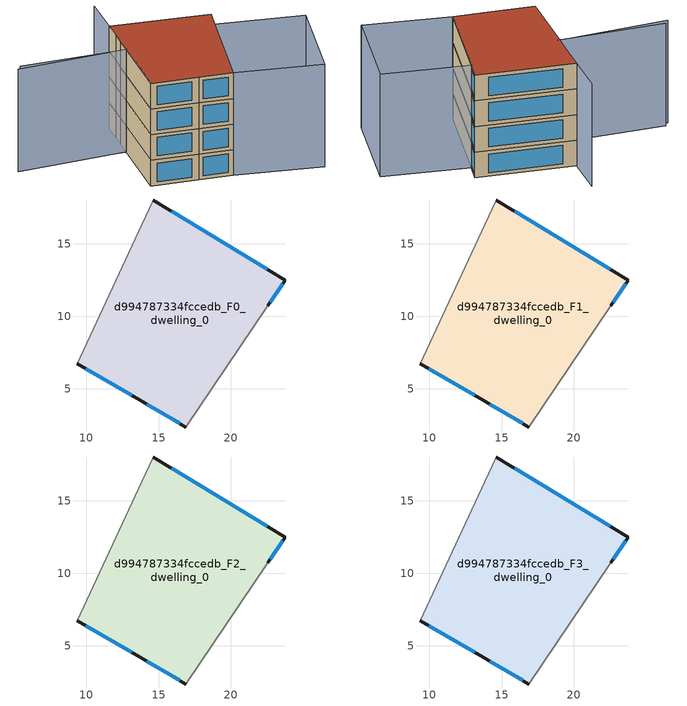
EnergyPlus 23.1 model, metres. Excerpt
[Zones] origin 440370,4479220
d994787334fccedb_F0_dwelling_0
 floor ground (EU_floor_Construction): 23.76,12.47 22.55,10.74 16.9,2.35 13.75,4.18 9.38,6.71 12.5,13.42 13.19,14.91 13.85,16.32 14.63,18.03 z0
 wall outside (EU_wall_Construction): 22.55,10.74 23.76,12.47 14.63,18.03 / 9.38,6.71 13.75,4.18 16.9,2.35 z0:3
 wall adiabatic (EU_wall_Construction): 16.9,2.35 22.55,10.74 / 14.63,18.03 13.85,16.32 13.19,14.91 12.5,13.42 9.38,6.71 z0:3
 window (EU_Window_Construction): 22.49,13.24 15.9,17.26 / 22.72,10.98 23.59,12.23 / 14.18,3.93 16.46,2.6 / 9.98,6.36 13.14,4.53 z0.42:2.58
d994787334fccedb_F1_dwelling_0
 floor to d994787334fccedb_F0_dwelling_0 (EU_floor_Construction): 23.76,12.47 22.55,10.74 16.9,2.35 13.75,4.18 9.38,6.71 12.5,13.42 13.19,14.91 13.85,16.32 14.63,18.03 z3
 wall outside (EU_wall_Construction): 22.55,10.74 23.76,12.47 14.63,18.03 / 9.38,6.71 13.75,4.18 16.9,2.35 z3:6
 wall adiabatic (EU_wall_Construction): 16.9,2.35 22.55,10.74 / 14.63,18.03 13.85,16.32 13.19,14.91 12.5,13.42 9.38,6.71 z3:6
 window (EU_Window_Construction): 22.49,13.24 15.9,17.26 / 22.72,10.98 23.59,12.23 / 14.18,3.93 16.46,2.6 / 9.98,6.36 13.14,4.53 z3.42:5.58
d994787334fccedb_F2_dwelling_0
 floor to d994787334fccedb_F1_dwelling_0 (EU_floor_Construction): 23.76,12.47 22.55,10.74 16.9,2.35 13.75,4.18 9.38,6.71 12.5,13.42 13.19,14.91 13.85,16.32 14.63,18.03 z6
 wall outside (EU_wall_Construction): 22.55,10.74 23.76,12.47 14.63,18.03 / 9.38,6.71 13.75,4.18 16.9,2.35 z6:9
 wall adiabatic (EU_wall_Construction): 16.9,2.35 22.55,10.74 / 14.63,18.03 13.85,16.32 13.19,14.91 12.5,13.42 9.38,6.71 z6:9
 window (EU_Window_Construction): 22.49,13.24 15.9,17.26 / 22.72,10.98 23.59,12.23 / 14.18,3.93 16.46,2.6 / 9.98,6.36 13.14,4.53 z6.42:8.58
d994787334fccedb_F3_dwelling_0
 floor to d994787334fccedb_F2_dwelling_0 (EU_floor_Construction): 23.76,12.47 22.55,10.74 16.9,2.35 13.75,4.18 9.38,6.71 12.5,13.42 13.19,14.91 13.85,16.32 14.63,18.03 z9
 wall outside (EU_wall_Construction): 22.55,10.74 23.76,12.47 14.63,18.03 / 9.38,6.71 13.75,4.18 16.9,2.35 z9:12
 wall adiabatic (EU_wall_Construction): 16.9,2.35 22.55,10.74 / 14.63,18.03 13.85,16.32 13.19,14.91 12.5,13.42 9.38,6.71 z9:12
 window (EU_Window_Construction): 22.49,13.24 15.9,17.26 / 22.72,10.98 23.59,12.23 / 14.18,3.93 16.46,2.6 / 9.98,6.36 13.14,4.53 z9.42:11.58
 roof outside (EU_roof_Construction): 16.9,2.35 22.55,10.74 23.76,12.47 14.63,18.03 13.85,16.32 13.19,14.91 12.5,13.42 9.38,6.71 13.75,4.18 z12
shading: 2.46,18.57 12.75,13.29 / 12.75,13.29 9.38,6.71 / 16.48,22.03 12.57,13.38 / 12.57,13.38 1.85,18.23 / 30.43,5.58 24.77,-2.9 / 24.77,-2.9 16.9,2.35 / 16.9,2.35 22.55,10.83 / 22.55,10.83 30.43,5.58 z0:12
[Building]
EU S2 Campaign: North Axis=0; Terrain=City; Solar Distribution=FullExterior
[Site:Location]
Madrid: Latitude=40.5; Longitude=-3.5; Time Zone=1; Elevation=609
[SizingPeriod:WeatherFileDays]
AnnualSizingPeriod: Begin Month=1; Begin Day of Month=1; End Month=12; End Day of Month=31; Day of Week for Start Day=Monday; Use Weather File Daylight Saving Period=No; Use Weather File Rain and Snow Indicators=No
[MATERIAL]
EU_InternalMass_Material: Roughness=MediumRough; Thickness=0.1; Conductivity=1; Density=1800; Specific Heat=900; Thermal Absorptance=0.9; Solar Absorptance=0.7; Visible Absorptance=0.7
[MATERIAL:NOMASS] Roughness=MediumRough; Thermal Absorptance=0.9; Solar Absorptance=0.7; Visible Absorptance=0.7
Name | Thermal Resistance
EU_wall_NoMass | 1.60022
EU_roof_NoMass | 1.57597
EU_floor_NoMass | 0.470652
[WINDOWMATERIAL:SIMPLEGLAZINGSYSTEM]
EU_Window_SimpleGlazing: UFactor=3.28802; Solar Heat Gain Coefficient=0.85; Visible Transmittance=0.85
[CONSTRUCTION]
EU_wall_Construction: EU_wall_NoMass
EU_roof_Construction: EU_roof_NoMass
EU_floor_Construction: EU_floor_NoMass
EU_Window_Construction: EU_Window_SimpleGlazing
EU_InternalMass_Construction: EU_InternalMass_Material
[ZONE] Type=1; Multiplier=1; Ceiling Height=autocalculate; Floor Area=autocalculate; Part of Total Floor Area=Yes
Name | Volume
d994787334fccedb_F0_dwelling_0 | 357.041
d994787334fccedb_F1_dwelling_0; d994787334fccedb_F2_dwelling_0; d994787334fccedb_F3_dwelling_0 | 357.04
[INTERNALMASS] Construction=EU_InternalMass_Construction; Surface Area=119.013
Name | Zone or ZoneList
d994787334fccedb_F0_dwelling_0_EU_InternalMass | d994787334fccedb_F0_dwelling_0
d994787334fccedb_F1_dwelling_0_EU_InternalMass | d994787334fccedb_F1_dwelling_0
d994787334fccedb_F2_dwelling_0_EU_InternalMass | d994787334fccedb_F2_dwelling_0
d994787334fccedb_F3_dwelling_0_EU_InternalMass | d994787334fccedb_F3_dwelling_0
[OTHEREQUIPMENT] Fuel Type=Electricity; Design Level Calculation Method=Watts/Area; Power per Zone Floor Area=1; Fraction Latent=0; Fraction Radiant=0; Fraction Lost=0; Carbon Dioxide Generation Rate=0; EndUse Subcategory=EU_Step8_InternalGains
Name | Zone or ZoneList or Space or SpaceList | Schedule
EU_Step8_InternalGain_d994787334fccedb_F0_dwelling_0_f000 | d994787334fccedb_F0_dwelling_0 | EU_Step8_GainSchedule_d994787334fccedb_F0_dwelling_0_f000
EU_Step8_InternalGain_d994787334fccedb_F1_dwelling_0_f000 | d994787334fccedb_F1_dwelling_0 | EU_Step8_GainSchedule_d994787334fccedb_F1_dwelling_0_f000
EU_Step8_InternalGain_d994787334fccedb_F2_dwelling_0_f000 | d994787334fccedb_F2_dwelling_0 | EU_Step8_GainSchedule_d994787334fccedb_F2_dwelling_0_f000
EU_Step8_InternalGain_d994787334fccedb_F3_dwelling_0_f000 | d994787334fccedb_F3_dwelling_0 | EU_Step8_GainSchedule_d994787334fccedb_F3_dwelling_0_f000
[ZONEVENTILATION:DESIGNFLOWRATE] Schedule=EU_AlwaysOn; Design Flow Rate Calculation Method=AirChanges/Hour; Air Changes per Hour=0.480704; Ventilation Type=Natural; Fan Pressure Rise=0; Fan Total Efficiency=1; Constant Term Coefficient=1; Temperature Term Coefficient=0; Velocity Term Coefficient=0; Velocity Squared Term Coefficient=0; Minimum Indoor Temperature=-100; Maximum Indoor Temperature=100; Delta Temperature=-100; Minimum Outdoor Temperature=-100; Maximum Outdoor Temperature=100; Maximum Wind Speed=40
Name | Zone or ZoneList or Space or SpaceList
EU_ConstantAir_d994787334fccedb_F0_dwelling_0 | d994787334fccedb_F0_dwelling_0
EU_ConstantAir_d994787334fccedb_F1_dwelling_0 | d994787334fccedb_F1_dwelling_0
EU_ConstantAir_d994787334fccedb_F2_dwelling_0 | d994787334fccedb_F2_dwelling_0
EU_ConstantAir_d994787334fccedb_F3_dwelling_0 | d994787334fccedb_F3_dwelling_0
[HVACTEMPLATE:THERMOSTAT] Constant Heating Setpoint=20; Constant Cooling Setpoint=50
EU_HeatOnly_d994787334fccedb_F0_dwelling_0; EU_HeatOnly_d994787334fccedb_F1_dwelling_0; EU_HeatOnly_d994787334fccedb_F2_dwelling_0; EU_HeatOnly_d994787334fccedb_F3_dwelling_0
[HVACTEMPLATE:ZONE:IDEALLOADSAIRSYSTEM] System Availability Schedule=EU_AlwaysOn; Maximum Heating Supply Air Temperature=50; Minimum Cooling Supply Air Temperature=13; Maximum Heating Supply Air Humidity Ratio=0.0156; Minimum Cooling Supply Air Humidity Ratio=0.0077; Heating Limit=NoLimit; Cooling Limit=NoLimit; Heating Availability Schedule=EU_AlwaysOn; Cooling Availability Schedule=EU_CoolingOff; Dehumidification Control Type=ConstantSensibleHeatRatio; Cooling Sensible Heat Ratio=0.7; Dehumidification Setpoint=60; Humidification Control Type=None; Humidification Setpoint=30; Outdoor Air Method=None; Outdoor Air Flow Rate per Person=0.00944; Outdoor Air Flow Rate per Zone Floor Area=0; Outdoor Air Flow Rate per Zone=0; Demand Controlled Ventilation Type=None; Outdoor Air Economizer Type=NoEconomizer; Heat Recovery Type=None; Sensible Heat Recovery Effectiveness=0.7; Latent Heat Recovery Effectiveness=0.65
Name | Template Thermostat
d994787334fccedb_F0_dwelling_0 | EU_HeatOnly_d994787334fccedb_F0_dwelling_0
d994787334fccedb_F1_dwelling_0 | EU_HeatOnly_d994787334fccedb_F1_dwelling_0
d994787334fccedb_F2_dwelling_0 | EU_HeatOnly_d994787334fccedb_F2_dwelling_0
d994787334fccedb_F3_dwelling_0 | EU_HeatOnly_d994787334fccedb_F3_dwelling_0
[SIZING:ZONE] Zone Cooling Design Supply Air Temperature Input Method=SupplyAirTemperature; Zone Cooling Design Supply Air Temperature=13; Zone Heating Design Supply Air Temperature Input Method=SupplyAirTemperature; Zone Heating Design Supply Air Temperature=50; Zone Cooling Design Supply Air Humidity Ratio=0.008; Zone Heating Design Supply Air Humidity Ratio=0.008; Cooling Design Air Flow Method=DesignDay; Cooling Design Air Flow Rate=0; Cooling Minimum Air Flow per Zone Floor Area=0.000762; Cooling Minimum Air Flow=0; Cooling Minimum Air Flow Fraction=0.2; Heating Design Air Flow Method=DesignDay; Heating Design Air Flow Rate=0; Heating Maximum Air Flow per Zone Floor Area=0.002032; Heating Maximum Air Flow=0.141576; Heating Maximum Air Flow Fraction=0.3; Account for Dedicated Outdoor Air System=No; Dedicated Outdoor Air System Control Strategy=NeutralSupplyAir; Dedicated Outdoor Air Low Setpoint Temperature for Design=autosize; Dedicated Outdoor Air High Setpoint Temperature for Design=autosize; Zone Load Sizing Method=Sensible Load Only No Latent Load; Zone Latent Cooling Design Supply Air Humidity Ratio Input Method=HumidityRatioDifference; Zone Cooling Design Supply Air Humidity Ratio Difference=0.005; Zone Latent Heating Design Supply Air Humidity Ratio Input Method=HumidityRatioDifference; Zone Humidification Design Supply Air Humidity Ratio Difference=0.005
d994787334fccedb_F0_dwelling_0; d994787334fccedb_F1_dwelling_0; d994787334fccedb_F2_dwelling_0; d994787334fccedb_F3_dwelling_0
[SCHEDULE:CONSTANT]
Name | Hourly Value
EU_AlwaysOn | 1
EU_CoolingOff | 0
[SCHEDULE:FILE] Column Number=1; Rows to Skip at Top=0; Number of Hours of Data=8760; Column Separator=Comma; Interpolate to Timestep=No; Minutes per Item=60; Adjust Schedule for Daylight Savings=Yes
Name | File
EU_Step8_GainSchedule_d994787334fccedb_F0_dwelling_0_f000 | ../../schedules/d994787334fccedb/d994787334fccedb_F0_dwelling_0_f000_gain.csv
EU_Step8_GainSchedule_d994787334fccedb_F1_dwelling_0_f000 | ../../schedules/d994787334fccedb/d994787334fccedb_F1_dwelling_0_f000_gain.csv
EU_Step8_GainSchedule_d994787334fccedb_F2_dwelling_0_f000 | ../../schedules/d994787334fccedb/d994787334fccedb_F2_dwelling_0_f000_gain.csv
EU_Step8_GainSchedule_d994787334fccedb_F3_dwelling_0_f000 | ../../schedules/d994787334fccedb/d994787334fccedb_F3_dwelling_0_f000_gain.csv
